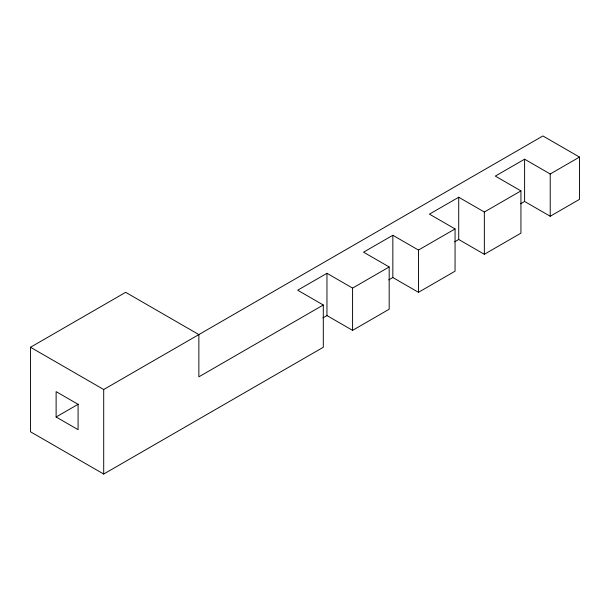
<?xml version="1.0" encoding="UTF-8"?>
<svg xmlns="http://www.w3.org/2000/svg" width="610" height="610" viewBox="0 0 610 610"><rect width="100%" height="100%" fill="white"/><g stroke="black" fill="none" stroke-linecap="round" stroke-linejoin="round"><path stroke-width="0.91" d="M30.5 347.258L125.66 292.32L198.86 334.585L198.86 376.843L323.3 305L323.3 347.265L103.7 474.046L30.5 431.788L30.5 347.258L103.7 389.523L542.9 135.954L579.5 157.083L579.5 199.348L550.22 216.253L524.6 201.46L520.536 203.809M56.12 416.996L78.08 429.669L78.08 404.316L56.12 391.635L56.12 416.996L78.286 404.194M322.896 317.917L326.96 315.568L352.58 330.361L389.18 309.224L389.18 266.966L352.58 288.095L326.96 273.303L297.68 290.207L323.3 305M388.776 279.876L392.84 277.527L418.46 292.32L455.06 271.191L455.06 228.925L418.46 250.062L392.84 235.269L363.56 252.174L389.18 266.966M454.656 241.842L458.72 239.494L484.34 254.286L520.94 233.157L520.94 190.892L484.34 212.021L458.72 197.236L429.44 214.14L455.06 228.925M579.5 157.083L550.22 173.987L524.6 159.195L495.32 176.099L520.94 190.892M550.22 173.987L550.22 216.253M524.6 159.195L524.6 201.46M484.34 212.021L484.34 254.286M458.72 197.236L458.72 239.494M418.46 250.062L418.46 292.32M392.84 235.269L392.84 277.527M352.58 288.095L352.58 330.361M326.96 273.303L326.96 315.568M103.7 389.523L103.7 474.046"/></g></svg>
